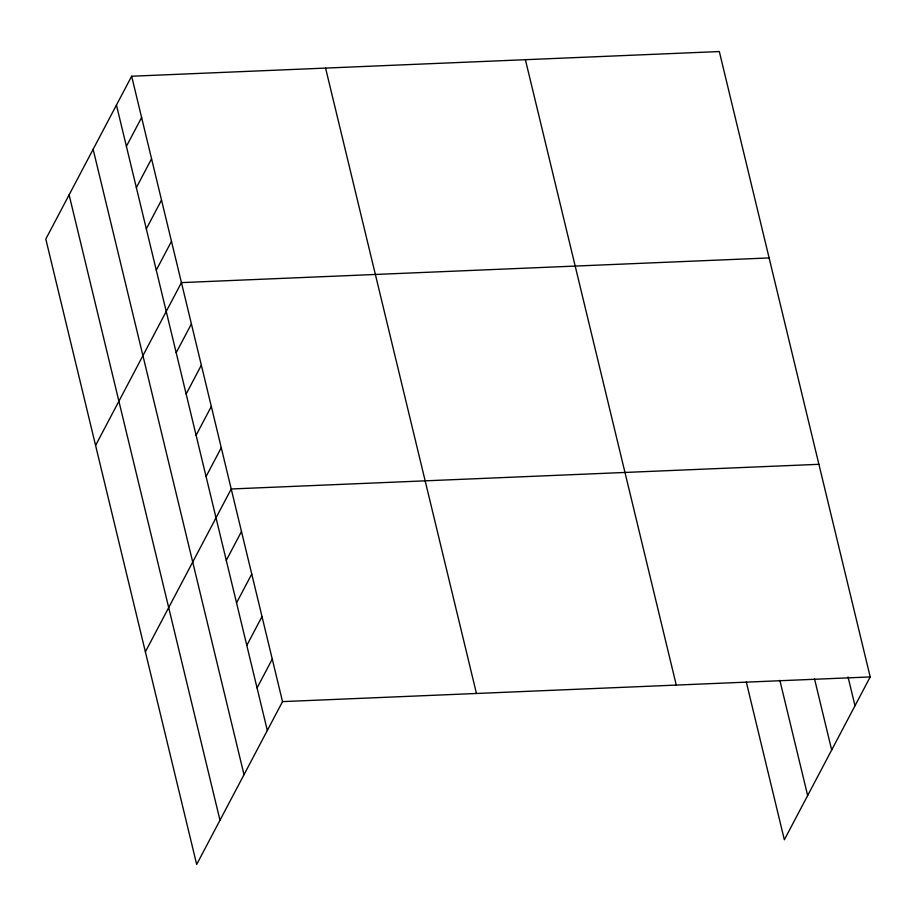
<?xml version="1.0" encoding="UTF-8"?>
<svg xmlns="http://www.w3.org/2000/svg" width="916" height="916" viewBox="0 0 916 916"><rect width="100%" height="100%" fill="white"/><g stroke="black" fill="none" stroke-linecap="round" stroke-linejoin="round"><path stroke-width="1.37" d="M131.652 76.234L45.8 239.065L196.677 864.452L282.529 701.622L131.652 76.234L719.323 51.548L870.2 676.935L784.348 839.766L746.288 682.008M126.397 146.354L141.614 117.511M136.358 187.631L151.564 158.777M146.32 228.897L161.525 200.054M156.27 270.174L171.487 241.332M95.585 445.439L181.437 282.609L769.108 257.934M176.193 352.729L191.398 323.886M186.154 394.006L201.36 365.163M196.104 435.283L211.31 406.441M206.066 476.549L221.271 447.706M145.381 651.814L231.233 488.984L818.904 464.309M226.286 560.352L241.492 531.509M236.546 602.877L251.751 574.034M246.805 645.402L262.01 616.56M257.064 687.939L272.27 659.085M282.529 701.622L870.2 676.935M848.044 676.97L854.994 705.778M814.473 678.664L831.682 749.998M779.86 680.325L807.66 795.557M525.395 59.7L676.271 685.076M325.581 68.093L476.457 693.469M116.447 105.077L267.323 730.464M93.134 149.285L244.011 774.673M69.112 194.845L219.989 820.232"/></g></svg>
